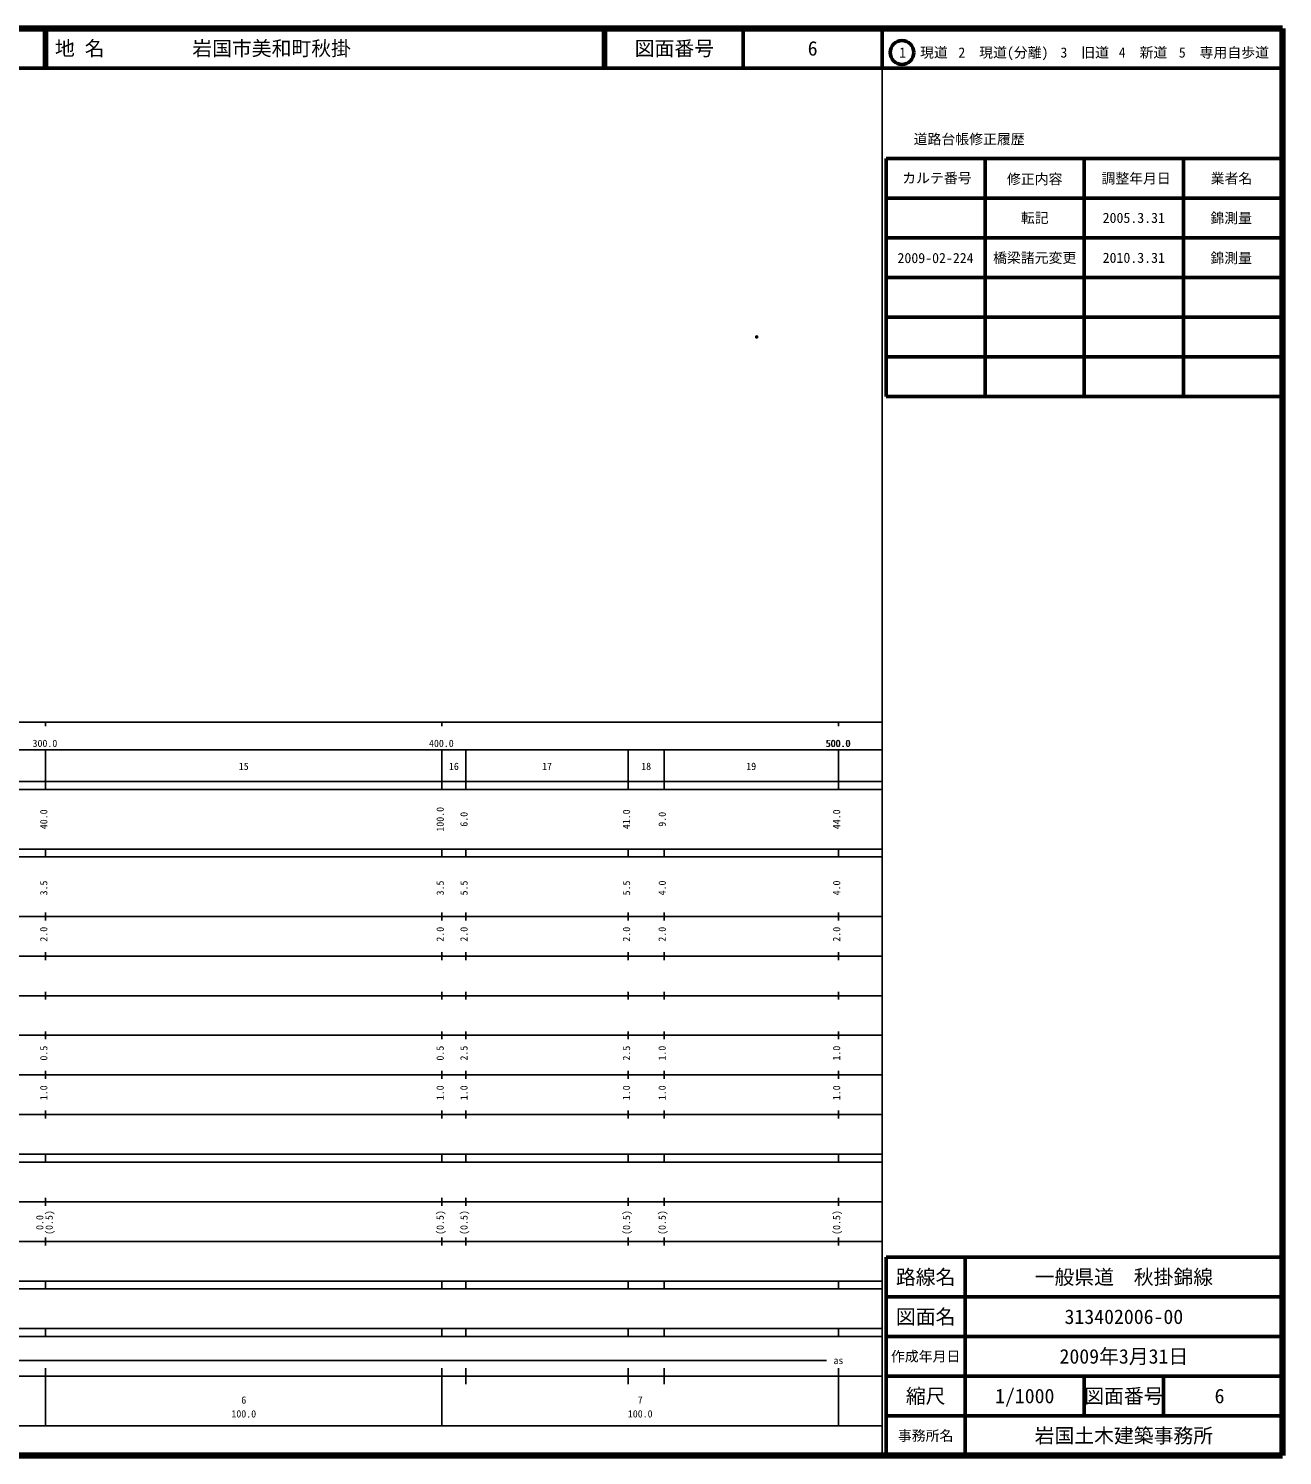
# Model space of a CAD drawing. Units: millimetres on the paper. Extents: x 40 to 680, y 20 to 380.
# Drawn here: x 363.7 to 680, y 20 to 380 of the extents above; entities that cross this region are included whole.
import ezdxf
from ezdxf.enums import TextEntityAlignment as Align

# ---------------------------------------------------------------- set-up
doc = ezdxf.new("R2010")
doc.units = ezdxf.units.MM
doc.header["$PDMODE"] = 32
doc.header["$PDSIZE"] = 0.5
doc.layers.add('M-OTRS', color=6, linetype='Continuous')
doc.layers.add('M-TTL-TXT', color=7, linetype='Continuous')
for name, color, linetype, lineweight in [('M-TTL', 2, 'Continuous', 140), ('M-TTL-BAND', 7, 'Continuous', 25), ('M-TTL-FRAM', 2, 'Continuous', 50), ('M-TTL-LINE', 7, 'Continuous', 50)]:
    doc.layers.add(name, color=color, linetype=linetype, lineweight=lineweight)
doc.styles.add('ＭＳ ゴシック', font='')
doc.styles.get('ＭＳ ゴシック').set_extended_font_data('MS Gothic')

msp = doc.modelspace()

# ---------------------------------------------------------------- linework, layer by layer
at = {"layer": 'M-OTRS'}
msp.add_point((547.375, 302.183), dxfattribs=at)
at = {"layer": 'M-TTL'}
for p, q in [((680, 380), (40, 380)), ((680, 20), (680, 380)), ((40, 20), (680, 20))]:
    msp.add_line(p, q, dxfattribs=at)
at = {"layer": 'M-TTL-BAND'}
for p, q in [((579, 20), (579, 370)), ((40, 205), (579, 205)), ((368, 205), (368, 204)), ((468, 205), (468, 204)), ((568, 205), (568, 204)), ((68, 198), (579, 198)), ((368, 188), (368, 198)), ((468, 188), (468, 198)), ((474, 188), (474, 198)), ((515, 188), (515, 198)), ((524, 188), (524, 198)), ((568, 188), (568, 198)), ((40, 190), (579, 190)), ((40, 188), (579, 188)), ((40, 173), (579, 173)), ((368, 171), (368, 173)), ((468, 171), (468, 173)), ((474, 171), (474, 173)), ((515, 171), (515, 173)), ((524, 171), (524, 173)), ((568, 171), (568, 173)), ((40, 171), (579, 171)), ((40, 156), (579, 156)), ((368, 155), (368, 157)), ((468, 155), (468, 157)), ((474, 155), (474, 157)), ((515, 155), (515, 157)), ((524, 155), (524, 157)), ((568, 155), (568, 157)), ((46, 146), (579, 146)), ((368, 145), (368, 147)), ((468, 145), (468, 147)), ((474, 145), (474, 147)), ((515, 145), (515, 147)), ((524, 145), (524, 147)), ((568, 145), (568, 147)), ((368, 135), (368, 137)), ((468, 135), (468, 137)), ((474, 135), (474, 137)), ((515, 135), (515, 137)), ((524, 135), (524, 137)), ((568, 135), (568, 137)), ((52, 136), (579, 136)), ((46, 126), (579, 126)), ((368, 125), (368, 127)), ((468, 125), (468, 127)), ((474, 125), (474, 127)), ((515, 125), (515, 127)), ((524, 125), (524, 127)), ((568, 125), (568, 127)), ((52, 116), (579, 116)), ((368, 115), (368, 117)), ((468, 115), (468, 117)), ((474, 115), (474, 117)), ((515, 115), (515, 117)), ((524, 115), (524, 117)), ((568, 115), (568, 117)), ((46, 106), (579, 106)), ((368, 105), (368, 107)), ((468, 105), (468, 107)), ((474, 105), (474, 107)), ((515, 105), (515, 107)), ((524, 105), (524, 107)), ((568, 105), (568, 107)), ((40, 96), (579, 96)), ((40, 94), (579, 94)), ((368, 94), (368, 96)), ((468, 94), (468, 96)), ((474, 94), (474, 96)), ((515, 94), (515, 96)), ((524, 94), (524, 96)), ((568, 94), (568, 96)), ((49, 84), (579, 84)), ((368, 83), (368, 85)), ((468, 83), (468, 85)), ((474, 83), (474, 85)), ((515, 83), (515, 85)), ((524, 83), (524, 85)), ((568, 83), (568, 85)), ((40, 74), (579, 74)), ((368, 73), (368, 75)), ((468, 73), (468, 75)), ((474, 73), (474, 75)), ((515, 73), (515, 75)), ((524, 73), (524, 75)), ((568, 73), (568, 75)), ((40, 64), (579, 64)), ((40, 62), (579, 62)), ((368, 62), (368, 64)), ((468, 62), (468, 64)), ((474, 62), (474, 64)), ((515, 62), (515, 64)), ((524, 62), (524, 64)), ((568, 62), (568, 64)), ((40, 52), (579, 52)), ((368, 50), (368, 52)), ((468, 50), (468, 52)), ((474, 50), (474, 52)), ((515, 50), (515, 52)), ((524, 50), (524, 52)), ((568, 50), (568, 52)), ((40, 50), (579, 50)), ((71, 44), (565, 44)), ((40, 40), (579, 40)), ((368, 27.5), (368, 42)), ((468, 27.5), (468, 42)), ((474, 38), (474, 42)), ((515, 38), (515, 42)), ((524, 38), (524, 42)), ((568, 27.5), (568, 42)), ((68, 27.5), (579, 27.5))]:
    msp.add_line(p, q, dxfattribs=at)
at = {"layer": 'M-TTL-FRAM'}
for p, q in [((580, 347.197), (580, 287.197)), ((580, 347.197), (680, 347.197)), ((580, 287.197), (680, 287.197)), ((680, 70), (580, 70)), ((580, 70), (580, 20))]:
    msp.add_line(p, q, dxfattribs=at)
at = {"layer": 'M-TTL-LINE'}
for p, q in [((367.75, 380), (367.75, 370)), ((368.25, 380), (368.25, 370)), ((508.747, 380), (508.747, 370)), ((509.247, 380), (509.247, 370)), ((543.997, 380), (543.997, 370)), ((579, 380), (579, 370)), ((40, 370), (680, 370)), ((605, 347.197), (605, 287.197)), ((630, 347.197), (630, 287.197)), ((655, 347.197), (655, 287.197)), ((580, 337.197), (680, 337.197)), ((580, 327.197), (680, 327.197)), ((580, 317.197), (680, 317.197)), ((580, 307.197), (680, 307.197)), ((580, 297.197), (680, 297.197)), ((600, 70), (600, 20)), ((680, 60), (580, 60)), ((680, 50), (580, 50)), ((680, 40), (580, 40)), ((630, 40), (630, 30)), ((650, 40), (650, 30)), ((680, 30), (580, 30))]:
    msp.add_line(p, q, dxfattribs=at)
msp.add_circle((584.031, 373.958), 3, dxfattribs=at)

# ---------------------------------------------------------------- texts
at = {"layer": 'M-TTL-BAND', "style": 'ＭＳ ゴシック'}
for s, p in [('300.0', (367.844, 198.195)), ('400.0', (467.844, 198.195)), ('500.0', (567.844, 198.195)), ('500.0', (568, 198.195)), ('15', (418, 192.405)), ('16', (471, 192.405)), ('17', (494.5, 192.405)), ('18', (519.5, 192.405)), ('19', (546, 192.405)), ('as', (568, 42.5)), ('6', (418, 32.523)), ('7', (518, 32.523)), ('100.0', (418, 29.033)), ('100.0', (518, 29.033))]:
    msp.add_text(s, height=1.833, dxfattribs=at).set_placement(p, align=Align.BOTTOM_CENTER)
for s, p in [('40.0', (369, 180.5)), ('100.0', (469, 180.5)), ('6.0', (475, 180.5)), ('41.0', (516, 180.5)), ('9.0', (525, 180.5)), ('44.0', (569, 180.5)), ('3.5', (369, 163.174)), ('3.5', (469, 163.174)), ('5.5', (475, 163.174)), ('5.5', (516, 163.174)), ('4.0', (525, 163.174)), ('4.0', (569, 163.174)), ('2.0', (369, 151.5)), ('2.0', (469, 151.5)), ('2.0', (475, 151.5)), ('2.0', (516, 151.5)), ('2.0', (525, 151.5)), ('2.0', (569, 151.5)), ('0.5', (369, 121.5)), ('0.5', (469, 121.5)), ('2.5', (475, 121.5)), ('2.5', (516, 121.5)), ('1.0', (525, 121.5)), ('1.0', (569, 121.5)), ('1.0', (369, 111.5)), ('1.0', (469, 111.5)), ('1.0', (475, 111.5)), ('1.0', (516, 111.5)), ('1.0', (525, 111.5)), ('1.0', (569, 111.5)), ('0.0', (368, 78.764)), ('(0.5)', (370.37, 78.764)), ('(0.5)', (469, 78.764)), ('(0.5)', (475, 78.764)), ('(0.5)', (516, 78.764)), ('(0.5)', (525, 78.764)), ('(0.5)', (569, 78.764))]:
    msp.add_text(s, height=1.833, rotation=90, dxfattribs=at).set_placement(p, align=Align.BOTTOM_CENTER)
at = {"layer": 'M-TTL-TXT', "style": 'ＭＳ ゴシック'}
for s, p in [('地 名', (370.38, 375)), ('岩国市美和町秋掛', (405.024, 375))]:
    msp.add_text(s, height=3.666, dxfattribs=at).set_placement(p, align=Align.MIDDLE_LEFT)
for s, height, p in [('図面番号', 3.666, (526.622, 375)), ('6', 3.666, (561.497, 375)), ('1\u3000現道', 2.566, (589.448, 373.958)), ('2\u3000現道(分離)', 2.566, (609.619, 373.958)), ('3\u3000旧道', 2.566, (630.121, 373.958)), ('4\u3000新道', 2.566, (644.824, 373.958)), ('5\u3000専用自歩道', 2.566, (665.228, 373.958)), ('道路台帳修正履歴', 2.566, (600.968, 352.113)), ('カルテ番号', 2.566, (592.839, 342.277)), ('修正内容', 2.566, (617.509, 342.023)), ('調整年月日', 2.566, (643.089, 342.197)), ('業者名', 2.566, (667.134, 342.197)), ('転記', 2.566, (617.5, 332.245)), ('2005.3.31', 2.566, (642.5, 332.245)), ('錦測量', 2.566, (667.077, 332.189)), ('2009-02-224', 2.566, (592.5, 322.107)), ('橋梁諸元変更', 2.566, (617.5, 322.164)), ('2010.3.31', 2.566, (642.5, 322.164)), ('錦測量', 2.566, (667.077, 322.107)), ('路線名', 3.666, (590, 65)), ('路線名', 3.666, (590, 65)), ('一般県道\u3000秋掛錦線', 3.666, (640, 65)), ('図面名', 3.666, (590, 55)), ('図面名', 3.666, (590, 55)), ('313402006-00', 3.666, (640, 55)), ('2009年3月31日', 3.666, (640, 45)), ('作成年月日', 2.566, (590, 45)), ('作成年月日', 2.566, (590, 45)), ('縮尺', 3.666, (590, 35)), ('縮尺', 3.666, (590, 35)), ('1/1000', 3.666, (615, 35)), ('図面番号', 3.666, (640, 35)), ('図面番号', 3.666, (640, 35)), ('6', 3.666, (664.125, 35)), ('事務所名', 2.566, (590, 25)), ('事務所名', 2.566, (590, 25)), ('岩国土木建築事務所', 3.666, (640, 25))]:
    msp.add_text(s, height=height, dxfattribs=at).set_placement(p, align=Align.MIDDLE_CENTER)

doc.saveas('drawing.dxf')
